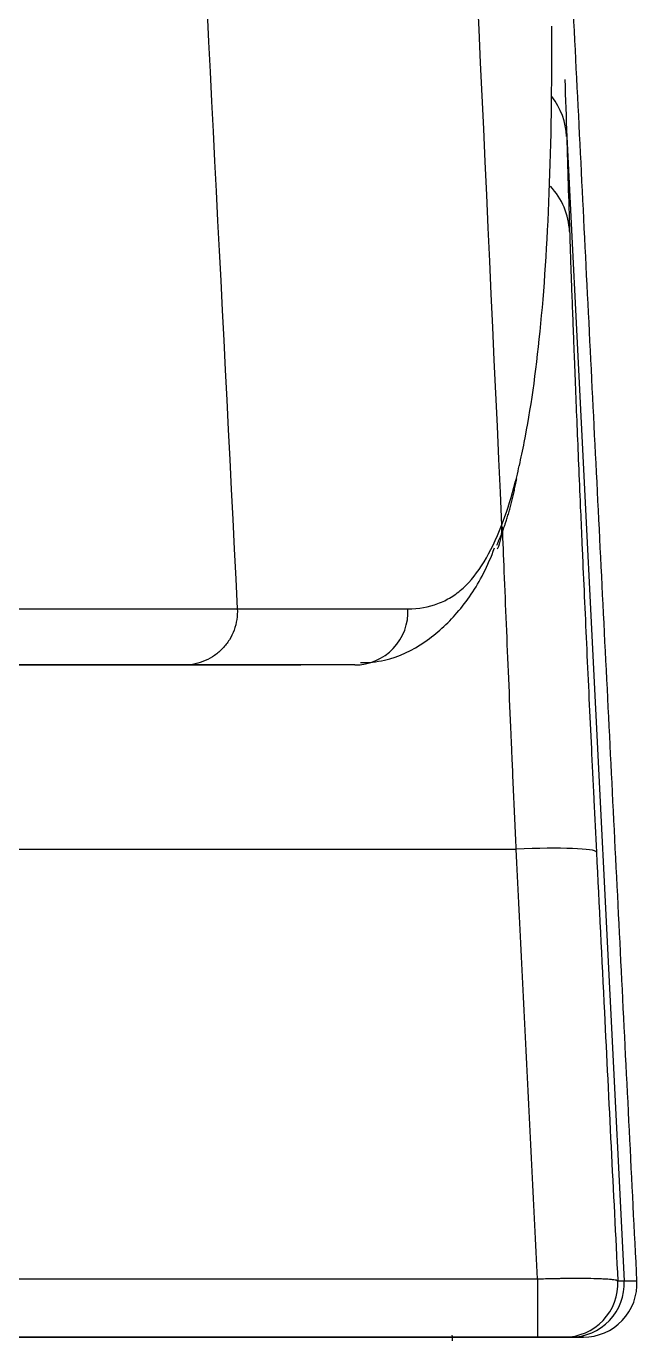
# Model space of a CAD drawing. Extents: x 2759 to 9191, y -64 to 2464.
# Drawn here: x 4484.32 to 4495.74, y 663.87 to 688.4 of the extents above; entities that cross this region are included whole.
import ezdxf

# ---------------------------------------------------------------- set-up
doc = ezdxf.new("R2010")
doc.units = 0
doc.header["$LTSCALE"] = 20
doc.header["$MEASUREMENT"] = 0
doc.layers.get('0').update_dxf_attribs({"linetype": 'CONTINUOUS'})

msp = doc.modelspace()

# ---------------------------------------------------------------- linework, layer by layer
at = {"color": 7, "linetype": 'Continuous'}
for p, q in [((4494.411, 686.342), (4495.483, 664.985)), ((4482.604, 673.041), (4493.468, 673.041)), ((4471.904, 665.022), (4493.868, 665.022)), ((4493.868, 665.022), (4493.868, 663.935)), ((4495.723, 664.985), (4495.723, 664.985)), ((4493.868, 663.935), (4470.124, 663.935)), ((4470.125, 663.935), (4491.943, 663.935))]:
    msp.add_line(p, q, dxfattribs=at)
for centre, major_axis, ratio, start_param, end_param in [((4492.913, 686.267), (1.499, 0.047), 0.945325, 0.020431, 0.586613), ((4492.968, 684.496), (1.499, 0.045), 0.945332, 0.02192, 0.677628), ((4490.454, 677.481), (0, 1), 0.995343, 3.141592, 4.759932), ((4493.468, 672.91), (1.498, 0.075), 0.087048, 0.013951, 1.566455), ((4494.366, 664.935), (0, 1), 0.999895, 3.141593, 4.763451), ((4494.485, 664.935), (-0.002, 1), 0.999983, 3.139237, 4.760336), ((4494.724, 664.935), (0, 1), 1, 3.142009, 4.764947)]:
    msp.add_ellipse(centre, major_axis=major_axis, ratio=ratio, start_param=start_param, end_param=end_param, dxfattribs=at)
for points, degree in [([(4491.38, 718.571), (4491.985, 705.409), (4492.59, 692.247), (4493.196, 679.086)], 3), ([(4486.453, 713.165), (4487.057, 701.287), (4487.66, 689.409), (4488.261, 677.531)], 3), ([(4495.723, 664.986), (4493.477, 709.89)], 1), ([(4494.377, 687.412), (4494.389, 687.056), (4494.4, 686.699), (4494.411, 686.342)], 3), ([(4494.411, 686.342), (4494.429, 685.752), (4494.448, 685.162), (4494.466, 684.572)], 3), ([(4493.106, 678.72), (4493.335, 679.204), (4493.478, 679.955)], 2), ([(4490.454, 676.481), (4490.119, 676.481), (4489.783, 676.481), (4489.448, 676.481)], 3), ([(4493.868, 665.022), (4493.735, 667.695), (4493.602, 670.368), (4493.468, 673.041)], 3), ([(4495.365, 664.986), (4495.435, 664.986), (4495.455, 664.986), (4495.483, 664.985)], 3), ([(4492.28, 663.868), (4492.279, 663.903), (4492.277, 663.939), (4492.275, 663.974)], 3), ([(4494.485, 663.935), (4494.457, 663.935), (4494.436, 663.935), (4494.366, 663.935)], 3)]:
    msp.add_open_spline(points, degree=degree, dxfattribs=at)
for points, knots in [([(4493.528, 680.207), (4493.56, 680.345), (4493.591, 680.488), (4493.739, 681.241), (4493.837, 681.931), (4493.993, 683.484), (4494.05, 684.346), (4494.123, 686.244), (4494.138, 687.28), (4494.135, 688.403)], [0, 0, 0, 0, 0.075821, 0.075821, 0.383881, 0.383881, 0.69194, 0.69194, 1, 1, 1, 1]), ([(4494.466, 684.572), (4494.469, 684.466), (4494.473, 684.349), (4494.481, 684.094), (4494.49, 683.819), (4494.508, 683.346), (4494.521, 682.99), (4494.532, 682.708), (4494.536, 682.611), (4494.541, 682.462), (4494.543, 682.411), (4494.547, 682.31), (4494.558, 682.053), (4494.577, 681.568), (4494.605, 680.874), (4494.636, 680.135), (4494.659, 679.611), (4494.673, 679.274), (4494.676, 679.206), (4494.682, 679.069), (4494.685, 679), (4494.694, 678.792), (4494.7, 678.652), (4494.719, 678.23), (4494.744, 677.657), (4494.785, 676.772), (4494.813, 676.164), (4494.842, 675.547), (4494.857, 675.234), (4494.876, 674.837), (4494.879, 674.758), (4494.887, 674.598), (4494.899, 674.359), (4494.91, 674.118), (4494.934, 673.636), (4494.95, 673.312), (4494.966, 672.987)], [0, 0, 0, 0, 0.0625, 0.0625, 0.125, 0.1875, 0.25, 0.25, 0.28125, 0.28125, 0.296875, 0.296875, 0.3125, 0.375, 0.4375, 0.5, 0.5625, 0.5625, 0.578125, 0.578125, 0.59375, 0.59375, 0.625, 0.625, 0.6875, 0.75, 0.8125, 0.8125, 0.875, 0.875, 0.890625, 0.890625, 0.90625, 0.9375, 0.9375, 1, 1, 1, 1]), ([(4493.196, 679.086), (4493.279, 679.3), (4493.356, 679.537), (4493.461, 679.925), (4493.495, 680.06), (4493.527, 680.202), (4493.528, 680.204), (4493.528, 680.207)], [0, 0, 0, 0, 0.663239, 0.663239, 0.994859, 0.994859, 1, 1, 1, 1]), ([(4491.448, 677.529), (4491.649, 677.529), (4491.836, 677.561), (4492.093, 677.658), (4492.175, 677.699), (4492.332, 677.796), (4492.407, 677.852), (4492.62, 678.047), (4492.749, 678.209), (4492.986, 678.598), (4493.094, 678.825), (4493.196, 679.086)], [0, 0, 0, 0, 0.25, 0.25, 0.375, 0.375, 0.5, 0.5, 0.75, 0.75, 1, 1, 1, 1]), ([(4493.196, 679.086), (4493.199, 679.019), (4493.196, 678.951), (4493.176, 678.818), (4493.159, 678.753), (4493.13, 678.674), (4493.123, 678.658), (4493.116, 678.642)], [0, 0, 0, 0, 0.442722, 0.442722, 0.885445, 0.885445, 1, 1, 1, 1]), ([(4493.468, 673.041), (4493.452, 673.403), (4493.436, 673.762), (4493.412, 674.298), (4493.401, 674.565), (4493.389, 674.831), (4493.382, 675.008), (4493.378, 675.097), (4493.359, 675.538), (4493.344, 675.885), (4493.315, 676.571), (4493.287, 677.246), (4493.248, 678.188), (4493.224, 678.785), (4493.213, 679.06)], [0, 0, 0, 0, 0.170249, 0.170249, 0.255373, 0.297936, 0.297936, 0.340498, 0.340498, 0.510747, 0.510747, 0.680996, 0.851245, 1, 1, 1, 1]), ([(4490.56, 676.525), (4490.714, 676.524), (4491.137, 676.563), (4491.79, 676.881), (4492.401, 677.452), (4492.805, 678.044), (4493.003, 678.499), (4493.065, 678.667)], [0, 0, 0, 0, 0.130628, 0.370417, 0.606381, 0.862765, 1, 1, 1, 1]), ([(4295.882, 677.273), (4297.644, 677.273), (4301.164, 677.273), (4306.429, 677.274), (4311.681, 677.275), (4315.171, 677.275), (4318.657, 677.276), (4320.397, 677.276), (4322.352, 677.277), (4322.569, 677.277), (4323.003, 677.277), (4323.654, 677.277), (4325.168, 677.278), (4326.46, 677.278), (4329.035, 677.279), (4330.741, 677.279), (4334.13, 677.281), (4335.814, 677.281), (4339.159, 677.283), (4342.482, 677.284), (4347.399, 677.287), (4350.634, 677.289), (4353.846, 677.291), (4355.441, 677.292), (4358.609, 677.295), (4361.755, 677.297), (4366.408, 677.301), (4369.465, 677.303), (4371.363, 677.305), (4371.741, 677.305), (4372.308, 677.306), (4372.497, 677.306), (4372.874, 677.306), (4373.815, 677.307), (4374.748, 677.308), (4376.972, 677.31), (4378.435, 677.312), (4381.323, 677.314), (4384.172, 677.317), (4386.947, 677.32), (4389.686, 677.323), (4391.038, 677.325), (4395.042, 677.329), (4397.641, 677.332), (4402.71, 677.338), (4405.179, 677.341), (4408.791, 677.346), (4409.979, 677.347), (4411.446, 677.349), (4411.739, 677.349), (4412.322, 677.35), (4412.613, 677.35), (4413.481, 677.351), (4414.054, 677.351), (4416.898, 677.355), (4419.093, 677.357), (4423.342, 677.362), (4425.395, 677.364), (4429.372, 677.368), (4431.295, 677.371), (4435.024, 677.376), (4436.83, 677.379), (4440.331, 677.384), (4442.027, 677.387), (4445.316, 677.393), (4446.91, 677.397), (4450.003, 677.403), (4451.503, 677.407), (4455.873, 677.418), (4458.614, 677.427), (4463.774, 677.444), (4466.193, 677.453), (4468.755, 677.464), (4469.037, 677.465), (4469.457, 677.467), (4469.597, 677.467), (4469.875, 677.468), (4470.013, 677.469), (4470.702, 677.472), (4471.243, 677.474), (4472.307, 677.479), (4473.091, 677.482), (4473.854, 677.486), (4474.357, 677.488), (4474.607, 677.489), (4475.842, 677.495), (4476.791, 677.499), (4478.609, 677.507), (4479.477, 677.511), (4481.129, 677.518), (4481.912, 677.521), (4483.393, 677.526), (4484.092, 677.527), (4485.411, 677.53), (4486.031, 677.531), (4486.761, 677.532), (4486.905, 677.532), (4487.188, 677.532), (4487.606, 677.532), (4488.004, 677.532), (4488.261, 677.531)], [0, 0, 0, 0, 0.015625, 0.03125, 0.046875, 0.0625, 0.0625, 0.078125, 0.078125, 0.080078, 0.080078, 0.082031, 0.085937, 0.09375, 0.09375, 0.109375, 0.109375, 0.125, 0.125, 0.140625, 0.15625, 0.171875, 0.171875, 0.1875, 0.1875, 0.203125, 0.21875, 0.234375, 0.234375, 0.238281, 0.238281, 0.240234, 0.240234, 0.242188, 0.25, 0.25, 0.265625, 0.265625, 0.28125, 0.296875, 0.296875, 0.3125, 0.3125, 0.34375, 0.34375, 0.375, 0.375, 0.390625, 0.390625, 0.394531, 0.394531, 0.398438, 0.398438, 0.40625, 0.40625, 0.4375, 0.4375, 0.46875, 0.46875, 0.5, 0.5, 0.53125, 0.53125, 0.5625, 0.5625, 0.59375, 0.59375, 0.625, 0.625, 0.6875, 0.6875, 0.75, 0.75, 0.757813, 0.757813, 0.761719, 0.761719, 0.765625, 0.765625, 0.78125, 0.78125, 0.796875, 0.804688, 0.804688, 0.8125, 0.8125, 0.84375, 0.84375, 0.875, 0.875, 0.90625, 0.90625, 0.9375, 0.9375, 0.96875, 0.96875, 0.976563, 0.976563, 0.984375, 1, 1, 1, 1]), ([(4488.261, 677.531), (4488.265, 677.464), (4488.261, 677.396), (4488.241, 677.263), (4488.224, 677.197), (4488.178, 677.07), (4488.148, 677.009), (4488.077, 676.895), (4488.036, 676.841), (4487.944, 676.743), (4487.893, 676.699), (4487.784, 676.622), (4487.725, 676.589), (4487.602, 676.536), (4487.538, 676.515), (4487.407, 676.488), (4487.34, 676.481), (4487.274, 676.481)], [0, 0, 0, 0, 0.125, 0.125, 0.25, 0.25, 0.375, 0.375, 0.5, 0.5, 0.625, 0.625, 0.75, 0.75, 0.875, 0.875, 1, 1, 1, 1]), ([(4488.261, 677.531), (4488.583, 677.531), (4488.89, 677.531), (4489.477, 677.53), (4489.756, 677.53), (4490.554, 677.529), (4491.029, 677.529), (4491.448, 677.529)], [0, 0, 0, 0, 0.25, 0.25, 0.5, 0.5, 1, 1, 1, 1]), ([(4295.881, 676.481), (4297.622, 676.481), (4301.094, 676.481), (4306.276, 676.481), (4311.429, 676.481), (4316.555, 676.481), (4321.653, 676.481), (4326.721, 676.481), (4330.08, 676.481), (4332.592, 676.481), (4333.428, 676.481), (4335.097, 676.481), (4335.931, 676.481), (4338.427, 676.481), (4340.085, 676.481), (4342.566, 676.481), (4343.391, 676.481), (4344.421, 676.481), (4344.627, 676.481), (4345.039, 676.481), (4345.244, 676.481), (4345.861, 676.481), (4346.271, 676.481), (4348.317, 676.481), (4349.937, 676.481), (4353.147, 676.481), (4356.325, 676.481), (4360.999, 676.481), (4365.582, 676.481), (4368.576, 676.481), (4371.541, 676.481), (4373.008, 676.481), (4377.364, 676.481), (4380.208, 676.481), (4384.39, 676.481), (4385.769, 676.481), (4387.818, 676.481), (4388.497, 676.481), (4389.342, 676.481), (4389.511, 676.481), (4389.847, 676.481), (4390.352, 676.481), (4392.19, 676.481), (4393.829, 676.481), (4396.412, 676.481), (4397.684, 676.481), (4401.443, 676.481), (4403.874, 676.481), (4408.597, 676.481), (4410.888, 676.481), (4415.343, 676.481), (4417.506, 676.481), (4421.712, 676.481), (4423.755, 676.481), (4427.729, 676.481), (4429.66, 676.481), (4431.773, 676.481), (4432.007, 676.481), (4432.474, 676.481), (4433.17, 676.481), (4434.775, 676.481), (4436.116, 676.481), (4438.754, 676.481), (4440.453, 676.481), (4443.744, 676.481), (4445.335, 676.481), (4448.419, 676.481), (4449.911, 676.481), (4452.804, 676.481), (4454.205, 676.481), (4456.921, 676.481), (4458.236, 676.481), (4460.786, 676.481), (4462.021, 676.481), (4464.414, 676.481), (4465.573, 676.481), (4467.821, 676.481), (4469.997, 676.481), (4472.026, 676.481), (4473.491, 676.481), (4473.97, 676.481), (4474.909, 676.481), (4475.368, 676.481), (4476.718, 676.481), (4477.576, 676.481), (4480.023, 676.481), (4481.485, 676.481), (4484.104, 676.481), (4485.262, 676.481), (4486.283, 676.481)], [0, 0, 0, 0, 0.015625, 0.03125, 0.046875, 0.0625, 0.078125, 0.09375, 0.109375, 0.109375, 0.117187, 0.117187, 0.125, 0.125, 0.140625, 0.140625, 0.148438, 0.148438, 0.150391, 0.150391, 0.152344, 0.152344, 0.15625, 0.15625, 0.171875, 0.171875, 0.1875, 0.203125, 0.21875, 0.234375, 0.234375, 0.25, 0.25, 0.28125, 0.28125, 0.296875, 0.296875, 0.304688, 0.304688, 0.306641, 0.306641, 0.308594, 0.3125, 0.328125, 0.328125, 0.34375, 0.34375, 0.375, 0.375, 0.40625, 0.40625, 0.4375, 0.4375, 0.46875, 0.46875, 0.5, 0.5, 0.503906, 0.503906, 0.507813, 0.515625, 0.53125, 0.53125, 0.5625, 0.5625, 0.59375, 0.59375, 0.625, 0.625, 0.65625, 0.65625, 0.6875, 0.6875, 0.71875, 0.71875, 0.75, 0.75, 0.78125, 0.8125, 0.8125, 0.828125, 0.828125, 0.84375, 0.84375, 0.875, 0.875, 0.9375, 0.9375, 1, 1, 1, 1]), ([(4487.273, 676.481), (4486.249, 676.481), (4485.094, 676.481), (4483.128, 676.481), (4482.433, 676.481), (4480.962, 676.481), (4480.185, 676.481), (4478.545, 676.481), (4477.683, 676.481), (4475.879, 676.481), (4474.937, 676.481), (4472.977, 676.481), (4471.959, 676.481), (4470.374, 676.481), (4469.701, 676.481), (4469.013, 676.481), (4468.737, 676.481), (4468.598, 676.481), (4468.18, 676.481), (4467.9, 676.481), (4465.352, 676.481), (4462.947, 676.481), (4457.817, 676.481), (4455.092, 676.481), (4450.747, 676.481), (4449.256, 676.481), (4446.181, 676.481), (4444.597, 676.481), (4441.327, 676.481), (4439.641, 676.481), (4436.161, 676.481), (4434.367, 676.481), (4430.66, 676.481), (4426.836, 676.481), (4422.755, 676.481), (4419.588, 676.481), (4418.515, 676.481), (4416.331, 676.481), (4415.22, 676.481), (4413.524, 676.481), (4412.954, 676.481), (4412.235, 676.481), (4412.091, 676.481), (4411.802, 676.481), (4411.658, 676.481), (4411.223, 676.481), (4409.768, 676.481), (4408.291, 676.481), (4404.699, 676.481), (4402.243, 676.481), (4397.202, 676.481), (4394.616, 676.481), (4390.634, 676.481), (4389.289, 676.481), (4386.564, 676.481), (4383.803, 676.481), (4380.969, 676.481), (4378.096, 676.481), (4376.641, 676.481), (4374.428, 676.481), (4373.686, 676.481), (4372.564, 676.481), (4372.189, 676.481), (4371.436, 676.481), (4369.551, 676.481), (4366.126, 676.481), (4361.494, 676.481), (4358.362, 676.481), (4355.207, 676.481), (4353.619, 676.481), (4350.42, 676.481), (4347.199, 676.481), (4342.302, 676.481), (4338.992, 676.481), (4335.661, 676.481), (4333.984, 676.481), (4330.608, 676.481), (4328.909, 676.481), (4326.344, 676.481), (4325.058, 676.481), (4323.549, 676.481), (4322.901, 676.481), (4322.469, 676.481), (4322.252, 676.481), (4320.305, 676.481), (4318.571, 676.481), (4315.099, 676.481), (4313.36, 676.481), (4309.878, 676.481), (4306.39, 676.481), (4301.144, 676.481), (4297.638, 676.481), (4295.882, 676.481)], [0, 0, 0, 0, 0.0625, 0.0625, 0.09375, 0.09375, 0.125, 0.125, 0.15625, 0.15625, 0.1875, 0.1875, 0.21875, 0.21875, 0.234375, 0.238281, 0.238281, 0.242188, 0.242188, 0.25, 0.25, 0.3125, 0.3125, 0.375, 0.375, 0.40625, 0.40625, 0.4375, 0.4375, 0.46875, 0.46875, 0.5, 0.5, 0.53125, 0.5625, 0.5625, 0.578125, 0.578125, 0.59375, 0.59375, 0.601563, 0.601563, 0.603516, 0.603516, 0.605469, 0.605469, 0.609375, 0.625, 0.625, 0.65625, 0.65625, 0.6875, 0.6875, 0.703125, 0.703125, 0.71875, 0.734375, 0.734375, 0.75, 0.75, 0.757813, 0.757813, 0.761719, 0.761719, 0.765625, 0.78125, 0.796875, 0.8125, 0.8125, 0.828125, 0.828125, 0.84375, 0.859375, 0.875, 0.875, 0.890625, 0.890625, 0.90625, 0.90625, 0.914063, 0.917969, 0.919922, 0.919922, 0.921875, 0.921875, 0.9375, 0.9375, 0.953125, 0.953125, 0.96875, 0.984375, 1, 1, 1, 1]), ([(4486.283, 676.481), (4486.922, 676.481), (4487.505, 676.481), (4488.562, 676.481), (4489.034, 676.481), (4489.448, 676.481)], [0, 0, 0, 0, 0.5, 0.5, 1, 1, 1, 1]), ([(4490.454, 676.481), (4490.036, 676.481), (4489.561, 676.481), (4488.766, 676.481), (4488.487, 676.481), (4487.901, 676.481), (4487.594, 676.481), (4487.274, 676.481)], [0, 0, 0, 0, 0.5, 0.5, 0.75, 0.75, 1, 1, 1, 1]), ([(4494.966, 672.987), (4495.016, 671.992), (4495.065, 670.997), (4495.198, 668.33), (4495.282, 666.658), (4495.365, 664.986)], [0, 0, 0, 0, 0.373068, 0.373068, 1, 1, 1, 1]), ([(4493.868, 665.022), (4493.966, 665.025), (4494.063, 665.028), (4494.182, 665.031), (4494.206, 665.031), (4494.253, 665.032), (4494.277, 665.032), (4494.346, 665.033), (4494.437, 665.035), (4494.525, 665.035), (4494.589, 665.035), (4494.61, 665.035), (4494.652, 665.035), (4494.673, 665.035), (4494.774, 665.035), (4494.849, 665.034), (4494.952, 665.031), (4494.985, 665.03), (4495.048, 665.028), (4495.077, 665.026), (4495.159, 665.022), (4495.205, 665.019), (4495.253, 665.014), (4495.262, 665.013), (4495.279, 665.011), (4495.287, 665.01), (4495.309, 665.006), (4495.322, 665.004), (4495.352, 664.997), (4495.363, 664.992), (4495.365, 664.986)], [0, 0, 0, 0, 0.125, 0.125, 0.15625, 0.15625, 0.1875, 0.1875, 0.25, 0.3125, 0.3125, 0.34375, 0.34375, 0.375, 0.375, 0.5, 0.5, 0.5625, 0.5625, 0.625, 0.625, 0.75, 0.75, 0.78125, 0.78125, 0.8125, 0.8125, 0.875, 0.875, 1, 1, 1, 1]), ([(4495.483, 664.985), (4495.501, 664.985), (4495.518, 664.985), (4495.553, 664.985), (4495.569, 664.985), (4495.616, 664.985), (4495.644, 664.985), (4495.677, 664.985), (4495.687, 664.985), (4495.703, 664.985), (4495.718, 664.985), (4495.723, 664.985), (4495.723, 664.985)], [0, 0, 0, 0, 0.134871, 0.134871, 0.269742, 0.269742, 0.539484, 0.539484, 0.674355, 0.674355, 0.809226, 1, 1, 1, 1]), ([(4471.893, 663.935), (4472.091, 663.935), (4472.679, 663.935), (4473.248, 663.935), (4474.361, 663.935), (4475.07, 663.935), (4476.426, 663.935), (4477.073, 663.935), (4478.309, 663.935), (4478.899, 663.935), (4480.589, 663.935), (4481.61, 663.935), (4483.005, 663.935), (4483.447, 663.935), (4484.29, 663.935), (4484.691, 663.935), (4485.453, 663.935), (4485.905, 663.935), (4486.33, 663.935), (4486.497, 663.935), (4486.58, 663.935), (4486.824, 663.935), (4486.983, 663.935), (4487.446, 663.935), (4487.737, 663.935), (4488.29, 663.935), (4488.55, 663.935), (4489.29, 663.935), (4489.728, 663.935), (4490.511, 663.935), (4490.858, 663.935), (4491.479, 663.935), (4491.754, 663.935), (4492.002, 663.935)], [0, 0, 0, 0, 0.014029, 0.0422, 0.0422, 0.098541, 0.098541, 0.154882, 0.154882, 0.211223, 0.211223, 0.323906, 0.323906, 0.380247, 0.380247, 0.436588, 0.436588, 0.492929, 0.507014, 0.507014, 0.5211, 0.5211, 0.54927, 0.54927, 0.605612, 0.605612, 0.661953, 0.661953, 0.774635, 0.774635, 0.887318, 0.887318, 1, 1, 1, 1]), ([(4490.054, 663.935), (4489.929, 663.935), (4489.799, 663.935), (4489.524, 663.935), (4489.377, 663.935), (4489.067, 663.935), (4488.902, 663.935), (4488.552, 663.935), (4488.367, 663.935), (4487.779, 663.935), (4487.342, 663.935), (4486.604, 663.935), (4486.344, 663.935), (4485.795, 663.935), (4485.505, 663.935), (4484.586, 663.935), (4483.905, 663.935), (4482.759, 663.935), (4482.357, 663.935), (4481.506, 663.935), (4481.058, 663.935), (4480.111, 663.935), (4479.613, 663.935), (4478.824, 663.935), (4478.554, 663.935), (4478.208, 663.935), (4478.138, 663.935), (4477.998, 663.935), (4477.927, 663.935), (4477.714, 663.935), (4477.571, 663.935), (4476.844, 663.935), (4476.237, 663.935), (4474.966, 663.935), (4474.302, 663.935), (4473.082, 663.935), (4472.537, 663.935), (4471.974, 663.935)], [0, 0, 0, 0, 0.059661, 0.059661, 0.119321, 0.119321, 0.178982, 0.178982, 0.238642, 0.238642, 0.357963, 0.357963, 0.417624, 0.417624, 0.477284, 0.477284, 0.596605, 0.596605, 0.656266, 0.656266, 0.715926, 0.715926, 0.775587, 0.775587, 0.805417, 0.805417, 0.812875, 0.812875, 0.820332, 0.820332, 0.835247, 0.835247, 0.894908, 0.894908, 0.954569, 0.954569, 1, 1, 1, 1]), ([(4491.957, 663.935), (4491.927, 663.935), (4491.896, 663.935), (4491.775, 663.935), (4491.675, 663.935), (4491.558, 663.935)], [0, 0, 0, 0, 0.269606, 0.269606, 1, 1, 1, 1]), ([(4491.943, 663.935), (4491.975, 663.935), (4492.007, 663.935), (4492.055, 663.935), (4492.071, 663.935), (4492.102, 663.935), (4492.117, 663.935), (4492.162, 663.935), (4492.191, 663.935), (4492.231, 663.935), (4492.244, 663.935), (4492.269, 663.935), (4492.282, 663.935), (4492.316, 663.935), (4492.337, 663.935), (4492.364, 663.935), (4492.372, 663.935), (4492.388, 663.935), (4492.402, 663.935), (4492.413, 663.935), (4492.423, 663.935), (4492.427, 663.935), (4492.437, 663.935), (4492.441, 663.935), (4492.441, 663.935)], [0, 0, 0, 0, 0.125, 0.125, 0.1875, 0.1875, 0.25, 0.25, 0.375, 0.375, 0.4375, 0.4375, 0.5, 0.5, 0.625, 0.625, 0.6875, 0.6875, 0.75, 0.8125, 0.8125, 0.875, 0.875, 1, 1, 1, 1]), ([(4492.636, 663.935), (4492.61, 663.935), (4492.58, 663.935), (4492.493, 663.935), (4492.428, 663.935), (4492.352, 663.935)], [0, 0, 0, 0, 0.388234, 0.388234, 1, 1, 1, 1]), ([(4492.441, 663.935), (4492.495, 663.935), (4492.526, 663.935), (4492.56, 663.935), (4492.569, 663.935), (4492.586, 663.935), (4492.594, 663.935), (4492.639, 663.935), (4492.688, 663.935), (4492.759, 663.935), (4492.782, 663.935), (4492.787, 663.935), (4492.787, 663.935), (4492.787, 663.935)], [0, 0, 0, 0, 0.159739, 0.159739, 0.239608, 0.239608, 0.319477, 0.319477, 0.638954, 0.638954, 0.958432, 0.958432, 1, 1, 1, 1]), ([(4492.446, 663.935), (4492.556, 663.935), (4492.66, 663.935), (4492.975, 663.935), (4493.159, 663.935), (4493.396, 663.935), (4493.469, 663.935), (4493.603, 663.935), (4493.665, 663.935), (4493.835, 663.935), (4493.928, 663.935), (4494.007, 663.935)], [0, 0, 0, 0, 0.129915, 0.129915, 0.419943, 0.419943, 0.564957, 0.564957, 0.709972, 0.709972, 1, 1, 1, 1]), ([(4494.366, 663.935), (4494.366, 663.935), (4494.362, 663.935), (4494.352, 663.935), (4494.348, 663.935), (4494.339, 663.935), (4494.333, 663.935), (4494.314, 663.935), (4494.299, 663.935), (4494.271, 663.935), (4494.262, 663.935), (4494.241, 663.935), (4494.23, 663.935), (4494.195, 663.935), (4494.171, 663.935), (4494.13, 663.935), (4494.116, 663.935), (4494.087, 663.935), (4494.058, 663.935), (4494.028, 663.935), (4493.997, 663.935), (4493.981, 663.935), (4493.933, 663.935), (4493.901, 663.935), (4493.868, 663.935)], [0, 0, 0, 0, 0.125, 0.125, 0.1875, 0.1875, 0.25, 0.25, 0.375, 0.375, 0.4375, 0.4375, 0.5, 0.5, 0.625, 0.625, 0.6875, 0.6875, 0.75, 0.8125, 0.8125, 0.875, 0.875, 1, 1, 1, 1]), ([(4494.007, 663.935), (4494.131, 663.935), (4494.24, 663.935), (4494.426, 663.935), (4494.502, 663.935), (4494.59, 663.935), (4494.615, 663.935), (4494.656, 663.935), (4494.703, 663.935), (4494.719, 663.935), (4494.727, 663.935), (4494.723, 663.935), (4494.704, 663.935), (4494.688, 663.935), (4494.678, 663.935), (4494.645, 663.935), (4494.618, 663.935), (4494.57, 663.935), (4494.554, 663.935), (4494.52, 663.935), (4494.502, 663.935), (4494.485, 663.935)], [0, 0, 0, 0, 0.125, 0.125, 0.25, 0.25, 0.3125, 0.3125, 0.375, 0.5, 0.5, 0.625, 0.6875, 0.6875, 0.75, 0.75, 0.875, 0.875, 0.9375, 0.9375, 1, 1, 1, 1])]:
    msp.add_open_spline(points, degree=3, knots=knots, dxfattribs=at)

doc.saveas('drawing.dxf')
